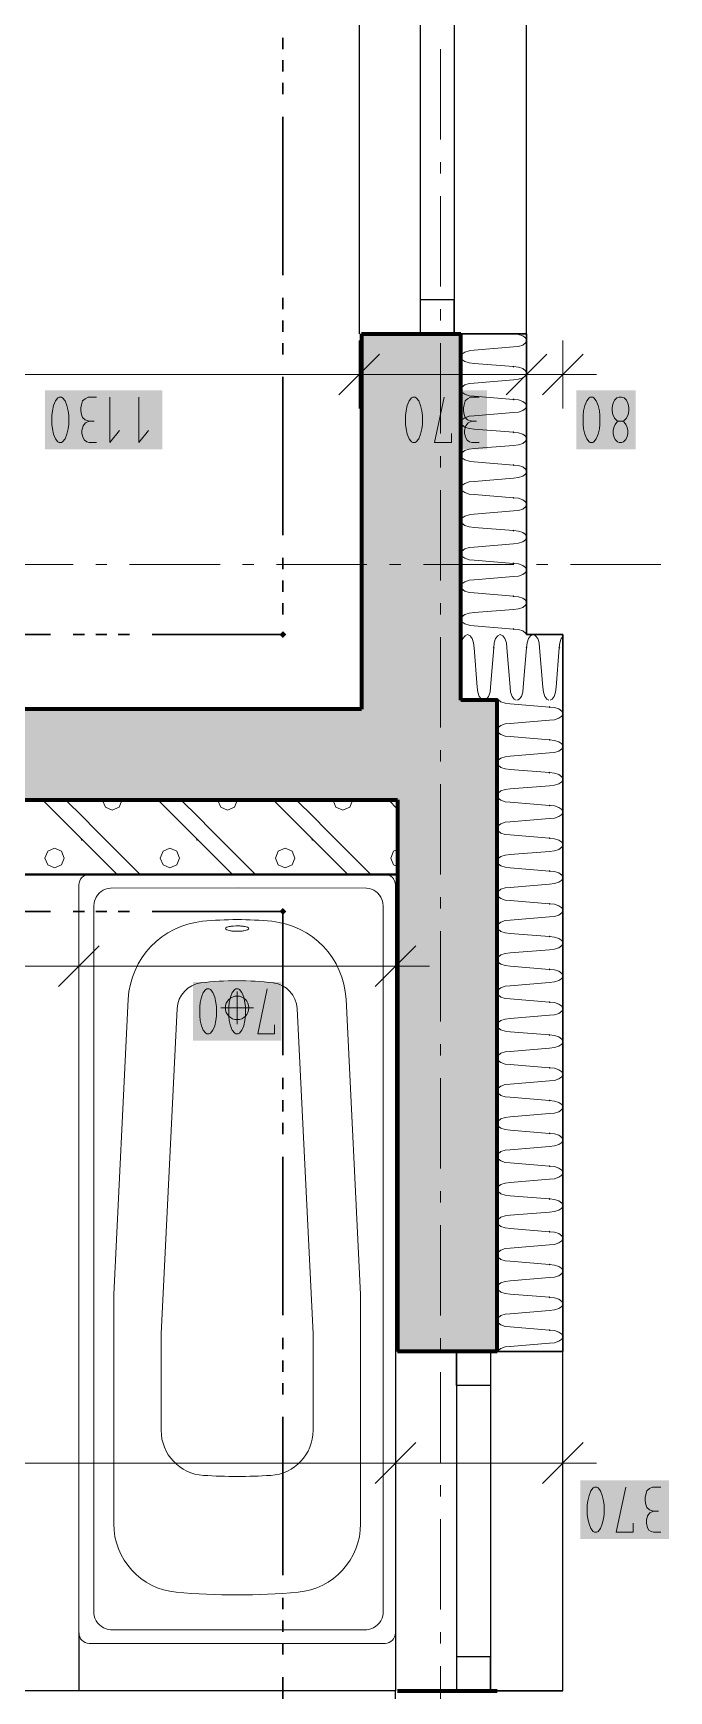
# Model space of a CAD drawing. Header units: millimetres. Extents: x 0 to 594, y 0 to 420.
# Drawn here: x 538.7 to 552.92, y 217.16 to 254.21 of the extents above; entities that cross this region are included whole.
import ezdxf

# ---------------------------------------------------------------- set-up
doc = ezdxf.new("R2010")
doc.units = ezdxf.units.MM
doc.header["$LTSCALE"] = 8
for name, color, linetype in [('PDF_Instalacni prizdivka do 1m', 7, 'Continuous'), ('PDF_Instalacni prizdivky', 7, 'Continuous'), ('PDF_Koty delkove', 7, 'Continuous'), ('PDF_Okna', 7, 'Continuous'), ('PDF_Osy hlavni', 7, 'Continuous'), ('PDF_Pozarni useky', 7, 'Continuous'), ('PDF_Sanita', 7, 'Continuous'), ('PDF_Steny obvodove nosne', 7, 'Continuous'), ('PDF_Zatepleni', 7, 'Continuous')]:
    doc.layers.add(name, color=color, linetype=linetype)

msp = doc.modelspace()

# ---------------------------------------------------------------- linework, layer by layer
at = {"layer": 'PDF_Instalacni prizdivka do 1m', "lineweight": 25}
msp.add_lwpolyline([(539.726, 218.449), (539.726, 217.156)], dxfattribs=at)
msp.add_lwpolyline([(528.1, 216.145), (546.802, 216.145), (546.802, 217.156), (546.802, 217.156), (528.1, 217.156)], close=True, dxfattribs=at)
at = {"layer": 'PDF_Instalacni prizdivky', "lineweight": 40}
msp.add_lwpolyline([(546.853, 237.072), (546.044, 237.072), (522.185, 237.072), (522.185, 235.404), (546.802, 235.404), (546.853, 235.404)], close=True, dxfattribs=at)
at = {"layer": 'PDF_Instalacni prizdivky', "lineweight": 9}
for points in [[(539.569, 236.415), (538.912, 237.072)], [(541.096, 235.404), (540.085, 236.415), (539.827, 236.672), (539.427, 237.072)], [(540.26, 237.072), (540.255, 237.059), (540.318, 236.906), (540.471, 236.843), (540.624, 236.906), (540.688, 237.059), (540.683, 237.072)], [(542.147, 236.415), (541.49, 237.072)], [(543.674, 235.404), (542.663, 236.415), (542.405, 236.672), (542.005, 237.072)], [(542.838, 237.072), (542.833, 237.059), (542.896, 236.906), (543.049, 236.843), (543.202, 236.906), (543.266, 237.059), (543.261, 237.072)], [(544.725, 236.415), (544.068, 237.072)], [(546.251, 235.404), (545.241, 236.415), (544.983, 236.672), (544.583, 237.072)], [(545.416, 237.072), (545.411, 237.059), (545.474, 236.906), (545.627, 236.843), (545.78, 236.906), (545.844, 237.059), (545.839, 237.072)], [(546.853, 236.865), (546.646, 237.072)], [(539.827, 236.157), (539.569, 236.415)], [(542.405, 236.157), (542.147, 236.415)], [(544.983, 236.157), (544.725, 236.415)], [(540.58, 235.404), (539.827, 236.157)], [(543.158, 235.404), (542.405, 236.157)], [(545.736, 235.404), (544.983, 236.157)], [(546.853, 235.961), (546.763, 235.923), (546.7, 235.77), (546.763, 235.617), (546.853, 235.58)]]:
    msp.add_lwpolyline(points, dxfattribs=at)
for points in [[(539.182, 235.987), (539.029, 235.923), (538.966, 235.77), (539.029, 235.617), (539.182, 235.554), (539.335, 235.617), (539.399, 235.77), (539.335, 235.923)], [(541.76, 235.987), (541.607, 235.923), (541.544, 235.77), (541.607, 235.617), (541.76, 235.554), (541.913, 235.617), (541.977, 235.77), (541.913, 235.923)], [(544.338, 235.987), (544.185, 235.923), (544.122, 235.77), (544.185, 235.617), (544.338, 235.554), (544.491, 235.617), (544.555, 235.77), (544.491, 235.923)]]:
    msp.add_lwpolyline(points, close=True, dxfattribs=at)
at = {"layer": 'PDF_Instalacni prizdivky', "lineweight": 9, "transparency": 33554559}
for points in [[(539.788, 236.152), (539.765, 236.175), (539.811, 236.175), (539.788, 236.198)], [(542.366, 236.152), (542.343, 236.175), (542.389, 236.175), (542.366, 236.198)], [(544.944, 236.152), (544.921, 236.175), (544.967, 236.175), (544.944, 236.198)]]:
    msp.add_solid(points, dxfattribs=at)
at = {"layer": 'PDF_Koty delkove', "lineweight": 18}
for points in [[(545.994, 247.333), (545.994, 246.575), (545.994, 245.817)], [(549.734, 247.333), (549.734, 246.575), (549.734, 245.817)], [(550.543, 247.333), (550.543, 246.575), (550.543, 245.817)], [(546.449, 247.03), (545.539, 246.12)], [(550.189, 247.03), (549.279, 246.12)], [(550.998, 247.03), (550.088, 246.12)], [(545.994, 246.575), (534.57, 246.575), (511.924, 246.575), (503.432, 246.575), (489.678, 246.575), (489.075, 246.575), (487.106, 246.575), (483.01, 246.575), (472.901, 246.575), (471.435, 246.575), (470.074, 246.575), (437.416, 246.575), (431.451, 246.575), (419.32, 246.575), (408.047, 246.575)], [(550.543, 246.575), (549.734, 246.575), (545.994, 246.575)], [(550.543, 246.575), (551.301, 246.575)], [(540.119, 246.069), (539.93, 246.069), (539.863, 246.035), (539.809, 245.985), (539.782, 245.901), (539.768, 245.833), (539.768, 245.765), (539.782, 245.681), (539.809, 245.615), (539.863, 245.564), (539.957, 245.53)], [(540.416, 246.069), (540.416, 245.058), (540.632, 245.327)], [(541.065, 246.069), (541.065, 245.058), (541.28, 245.327)], [(547.027, 245.664), (547.027, 245.462), (547.04, 245.362), (547.067, 245.243), (547.108, 245.142), (547.161, 245.075), (547.189, 245.058), (547.242, 245.058), (547.27, 245.075), (547.323, 245.142), (547.364, 245.243), (547.391, 245.362), (547.405, 245.462), (547.405, 245.664), (547.391, 245.765), (547.364, 245.883), (547.323, 245.985), (547.27, 246.052), (547.242, 246.069), (547.189, 246.069), (547.161, 246.052), (547.108, 245.985), (547.067, 245.883)], [(548.053, 245.26), (548.053, 245.058), (547.675, 245.058), (547.89, 246.069)], [(548.674, 246.069), (548.485, 246.069), (548.418, 246.035), (548.363, 245.985), (548.337, 245.901), (548.323, 245.833), (548.323, 245.765), (548.337, 245.681), (548.363, 245.615), (548.418, 245.564), (548.512, 245.53)], [(550.998, 245.664), (550.998, 245.462), (551.011, 245.362), (551.038, 245.243), (551.079, 245.142), (551.132, 245.075), (551.16, 245.058), (551.213, 245.058), (551.241, 245.075), (551.294, 245.142), (551.335, 245.243), (551.362, 245.362), (551.376, 245.462), (551.376, 245.664), (551.362, 245.765), (551.335, 245.883), (551.294, 245.985), (551.241, 246.052), (551.213, 246.069), (551.16, 246.069)], [(551.16, 246.069), (551.132, 246.052), (551.079, 245.985), (551.038, 245.883), (551.011, 245.765), (550.998, 245.664)], [(551.97, 245.597), (552.01, 245.681), (552.024, 245.765), (552.024, 245.833), (552.01, 245.917), (551.97, 246.002), (551.916, 246.052), (551.861, 246.069), (551.808, 246.069), (551.754, 246.052), (551.699, 246.002), (551.66, 245.917), (551.646, 245.833)], [(547.067, 245.883), (547.04, 245.765), (547.027, 245.664)], [(551.646, 245.833), (551.646, 245.765), (551.66, 245.681), (551.699, 245.597), (551.754, 245.547), (551.78, 245.53), (551.889, 245.53), (551.916, 245.547), (551.97, 245.597)], [(540.119, 245.058), (539.957, 245.058), (539.903, 245.075), (539.849, 245.109), (539.822, 245.16), (539.795, 245.26), (539.795, 245.327), (539.822, 245.428), (539.876, 245.496), (539.957, 245.53), (540.065, 245.53)], [(548.674, 245.058), (548.512, 245.058), (548.457, 245.075), (548.404, 245.109), (548.376, 245.16), (548.349, 245.26), (548.349, 245.327), (548.376, 245.428), (548.431, 245.496), (548.512, 245.53), (548.619, 245.53)], [(551.889, 245.53), (551.916, 245.512), (551.956, 245.462), (551.983, 245.395), (551.997, 245.327), (551.997, 245.26), (551.983, 245.193), (551.956, 245.125), (551.902, 245.075), (551.861, 245.058), (551.808, 245.058), (551.767, 245.075), (551.713, 245.125), (551.686, 245.193), (551.673, 245.26), (551.673, 245.327), (551.686, 245.395), (551.713, 245.462), (551.754, 245.512), (551.78, 245.53)], [(540.181, 233.809), (539.271, 232.899)], [(539.726, 234.112), (539.726, 233.354), (539.726, 232.596)], [(547.257, 233.809), (546.348, 232.899)], [(546.802, 234.112), (546.802, 233.354), (546.802, 232.596)], [(546.802, 233.354), (543.037, 233.354), (539.726, 233.354), (539.04, 233.354), (535.565, 233.354), (522.185, 233.354), (520.618, 233.354), (513.036, 233.354), (511.469, 233.354), (497.872, 233.354)], [(546.802, 233.354), (547.561, 233.354)], [(544.101, 232.039), (544.101, 231.837), (543.723, 231.837), (543.938, 232.848)], [(547.257, 222.703), (546.348, 221.793)], [(546.802, 223.006), (546.802, 222.248), (546.802, 221.49)], [(550.998, 222.703), (550.088, 221.793)], [(550.543, 223.006), (550.543, 222.248), (550.543, 221.49)], [(483.01, 222.248), (495.142, 222.248), (497.872, 222.248), (515.968, 222.248), (517.08, 222.248), (522.429, 222.248), (526.583, 222.248), (529.216, 222.248), (531.298, 222.248), (537.447, 222.248), (538.013, 222.248), (546.802, 222.248), (550.543, 222.248), (551.301, 222.248)], [(551.09, 221.305), (551.09, 221.103), (551.104, 221.003), (551.131, 220.885), (551.171, 220.784), (551.225, 220.716), (551.252, 220.7), (551.306, 220.7), (551.333, 220.716), (551.387, 220.784), (551.427, 220.885), (551.455, 221.003), (551.468, 221.103), (551.468, 221.305), (551.455, 221.406), (551.427, 221.525), (551.387, 221.626), (551.333, 221.693), (551.306, 221.711)], [(551.306, 221.711), (551.252, 221.711), (551.225, 221.693), (551.171, 221.626), (551.131, 221.525), (551.104, 221.406), (551.09, 221.305)], [(552.116, 220.901), (552.116, 220.7), (551.738, 220.7), (551.954, 221.711)], [(552.737, 221.711), (552.548, 221.711), (552.481, 221.676), (552.427, 221.626), (552.4, 221.542), (552.386, 221.474), (552.386, 221.406), (552.4, 221.322), (552.427, 221.256), (552.481, 221.205), (552.575, 221.171)], [(552.737, 220.7), (552.575, 220.7), (552.521, 220.716), (552.467, 220.75), (552.44, 220.801), (552.413, 220.901), (552.413, 220.969), (552.44, 221.07), (552.494, 221.137), (552.575, 221.171), (552.683, 221.171)]]:
    msp.add_lwpolyline(points, dxfattribs=at)
for points in [[(539.12, 245.664), (539.12, 245.462), (539.134, 245.362), (539.161, 245.243), (539.201, 245.142), (539.255, 245.075), (539.282, 245.058), (539.336, 245.058), (539.363, 245.075), (539.417, 245.142), (539.457, 245.243), (539.485, 245.362), (539.499, 245.462), (539.499, 245.664), (539.485, 245.765), (539.457, 245.883), (539.417, 245.985), (539.363, 246.052), (539.336, 246.069), (539.282, 246.069), (539.255, 246.052), (539.201, 245.985), (539.161, 245.883), (539.134, 245.765)], [(542.427, 232.443), (542.427, 232.241), (542.441, 232.141), (542.467, 232.022), (542.508, 231.921), (542.561, 231.854), (542.589, 231.837), (542.642, 231.837), (542.67, 231.854), (542.723, 231.921), (542.764, 232.022), (542.791, 232.141), (542.805, 232.241), (542.805, 232.443), (542.791, 232.544), (542.764, 232.662), (542.723, 232.764), (542.67, 232.831), (542.642, 232.848), (542.589, 232.848), (542.561, 232.831), (542.508, 232.764), (542.467, 232.662), (542.441, 232.544)], [(543.075, 232.443), (543.075, 232.241), (543.089, 232.141), (543.115, 232.022), (543.156, 231.921), (543.209, 231.854), (543.237, 231.837), (543.29, 231.837), (543.318, 231.854), (543.371, 231.921), (543.412, 232.022), (543.439, 232.141), (543.453, 232.241), (543.453, 232.443), (543.439, 232.544), (543.412, 232.662), (543.371, 232.764), (543.318, 232.831), (543.29, 232.848), (543.237, 232.848), (543.209, 232.831), (543.156, 232.764), (543.115, 232.662), (543.089, 232.544)]]:
    msp.add_lwpolyline(points, close=True, dxfattribs=at)
at = {"layer": 'PDF_Koty delkove', "color": 7, "lineweight": 18, "true_color": 0xffffff, "transparency": 33554559}
for points in [[(541.594, 246.221), (538.969, 246.221), (541.594, 244.907), (538.969, 244.907)], [(548.853, 246.221), (546.875, 246.221), (548.853, 244.907), (546.875, 244.907)], [(552.176, 246.221), (550.846, 246.221), (552.176, 244.907), (550.846, 244.907)], [(544.253, 233), (542.275, 233), (544.253, 231.686), (542.275, 231.686)], [(552.916, 221.862), (550.939, 221.862), (552.916, 220.548), (550.939, 220.548)]]:
    msp.add_solid(points, dxfattribs=at)
at = {"layer": 'PDF_Okna', "lineweight": 25}
for points in [[(545.994, 255.067), (545.994, 247.485)], [(547.359, 255.067), (547.359, 247.485)], [(548.117, 255.067), (548.117, 247.485)], [(549.734, 247.485), (549.734, 255.067)], [(546.802, 224.738), (546.802, 217.156)], [(548.167, 224.738), (548.167, 217.156)], [(548.926, 224.738), (548.926, 217.156)], [(550.543, 217.156), (550.543, 224.738)]]:
    msp.add_lwpolyline(points, dxfattribs=at)
for points in [[(548.117, 247.485), (548.117, 248.243), (547.359, 248.243), (547.359, 247.485)], [(548.926, 224.738), (548.926, 223.98), (548.167, 223.98), (548.167, 224.738)], [(548.926, 217.156), (548.926, 217.914), (548.167, 217.914), (548.167, 217.156)]]:
    msp.add_lwpolyline(points, close=True, dxfattribs=at)
at = {"layer": 'PDF_Osy hlavni', "lineweight": 18}
for points in [[(547.813, 251.83), (547.813, 253.851)], [(547.813, 251.071), (547.813, 251.324)], [(547.813, 248.544), (547.813, 250.566)], [(547.813, 247.786), (547.813, 248.038)], [(547.813, 245.258), (547.813, 247.28)], [(547.813, 244.5), (547.813, 244.753)], [(547.813, 241.973), (547.813, 243.995)], [(539.596, 242.329), (537.574, 242.329)], [(540.354, 242.329), (540.102, 242.329)], [(542.882, 242.329), (540.86, 242.329)], [(543.64, 242.329), (543.387, 242.329)], [(546.167, 242.329), (544.146, 242.329)], [(546.926, 242.329), (546.673, 242.329)], [(549.453, 242.329), (547.431, 242.329)], [(550.211, 242.329), (549.959, 242.329)], [(552.739, 242.329), (550.717, 242.329)], [(547.813, 241.214), (547.813, 241.467)], [(547.813, 238.687), (547.813, 240.709)], [(547.813, 237.929), (547.813, 238.181)], [(547.813, 235.401), (547.813, 237.423)], [(547.813, 234.643), (547.813, 234.896)], [(547.813, 232.116), (547.813, 234.138)], [(547.813, 231.357), (547.813, 231.61)], [(547.813, 228.83), (547.813, 230.852)], [(547.813, 228.072), (547.813, 228.325)], [(547.813, 225.544), (547.813, 227.566)], [(547.813, 224.786), (547.813, 225.039)], [(547.813, 222.259), (547.813, 224.281)], [(547.813, 221.5), (547.813, 221.753)], [(547.813, 218.973), (547.813, 220.995)], [(547.813, 218.215), (547.813, 218.468)], [(547.813, 215.687), (547.813, 217.709)]]:
    msp.add_lwpolyline(points, dxfattribs=at)
at = {"layer": 'PDF_Pozarni useky', "lineweight": 30}
for points in [[(544.288, 253.851), (544.288, 254.104)], [(544.288, 253.346), (544.288, 253.599)], [(544.288, 252.84), (544.288, 253.093)], [(544.288, 248.797), (544.288, 252.335)], [(544.288, 248.038), (544.288, 248.291)], [(544.288, 247.533), (544.288, 247.786)], [(544.288, 247.027), (544.288, 247.28)], [(544.288, 242.984), (544.288, 246.522)], [(544.288, 242.225), (544.288, 242.478)], [(544.288, 241.72), (544.288, 241.973)], [(544.288, 241.214), (544.288, 241.467)], [(539.091, 240.762), (537.312, 240.762), (535.552, 240.762)], [(539.849, 240.762), (539.596, 240.762)], [(540.354, 240.762), (540.102, 240.762)], [(540.86, 240.762), (540.607, 240.762)], [(544.288, 240.762), (541.365, 240.762)], [(539.091, 234.577), (535.552, 234.577)], [(539.849, 234.577), (539.596, 234.577)], [(540.354, 234.577), (540.102, 234.577)], [(540.86, 234.577), (540.607, 234.577)], [(544.288, 234.577), (541.365, 234.577)], [(544.288, 231.365), (544.288, 234.577)], [(544.287, 230.606), (544.287, 230.859)], [(544.287, 230.101), (544.287, 230.354)], [(544.287, 229.596), (544.287, 229.848)], [(544.287, 225.552), (544.287, 229.09)], [(544.286, 224.793), (544.286, 225.046)], [(544.286, 224.288), (544.286, 224.541)], [(544.286, 223.782), (544.286, 224.035)], [(544.286, 219.739), (544.286, 223.277)], [(544.285, 218.98), (544.285, 219.233)], [(544.285, 218.475), (544.285, 218.728)], [(544.285, 217.969), (544.285, 218.222)], [(544.284, 213.926), (544.285, 217.464)]]:
    msp.add_lwpolyline(points, dxfattribs=at)
at = {"layer": 'PDF_Pozarni useky', "lineweight": 30, "transparency": 33554559}
for points in [[(544.288, 240.686), (544.212, 240.762), (544.364, 240.762), (544.288, 240.838)], [(544.364, 240.762), (544.288, 240.686), (544.288, 240.838), (544.212, 240.762)], [(544.364, 234.577), (544.288, 234.501), (544.288, 234.653), (544.212, 234.577)], [(544.288, 234.501), (544.212, 234.577), (544.364, 234.577), (544.288, 234.653)]]:
    msp.add_solid(points, dxfattribs=at)
at = {"layer": 'PDF_Sanita', "lineweight": 13}
for points in [[(539.726, 218.449), (539.726, 218.45), (539.726, 235.171, -0.414219), (539.958, 235.404), (546.57, 235.404, -0.41421), (546.802, 235.171), (546.802, 218.45, -0.414213), (546.57, 218.217), (539.958, 218.217, -0.414216), (539.726, 218.449)], [(544.073, 232.978, -0.364855), (544.605, 232.406), (544.964, 225.135), (544.963, 222.979, -0.395987), (544.014, 221.971, -0.031037), (542.514, 221.971, -0.395989), (541.565, 222.979), (541.564, 225.135), (541.923, 232.406, -0.364851), (542.455, 232.978)]]:
    msp.add_lwpolyline(points, format="xyb", dxfattribs=at)
for points in [[(543.294, 235.1), (540.43, 235.099), (540.373, 235.09), (540.318, 235.073), (540.269, 235.05), (540.224, 235.022), (540.184, 234.988), (540.143, 234.942), (540.111, 234.894), (540.087, 234.842), (540.074, 234.805), (540.065, 234.766), (540.059, 234.691), (540.059, 226.81)], [(540.059, 226.81), (540.061, 218.888), (540.07, 218.831), (540.086, 218.78), (540.113, 218.723), (540.143, 218.679), (540.184, 218.633), (540.225, 218.599), (540.279, 218.565), (540.338, 218.54), (540.383, 218.529), (540.429, 218.522), (543.294, 218.521), (546.16, 218.522), (546.206, 218.529), (546.251, 218.54), (546.31, 218.565), (546.364, 218.599), (546.405, 218.633), (546.446, 218.679), (546.476, 218.723), (546.503, 218.78), (546.519, 218.831), (546.528, 218.888), (546.53, 226.81), (546.53, 234.691), (546.523, 234.766), (546.515, 234.805), (546.502, 234.842), (546.478, 234.894), (546.446, 234.942), (546.405, 234.988), (546.365, 235.022), (546.32, 235.05), (546.271, 235.073), (546.216, 235.09), (546.159, 235.099), (543.294, 235.1)], [(543.112, 234.242), (543.088, 234.237), (543.061, 234.231), (543.034, 234.221), (543.011, 234.208), (543.001, 234.192), (543.011, 234.176), (543.034, 234.163), (543.061, 234.154), (543.088, 234.147), (543.112, 234.143), (543.132, 234.14), (543.148, 234.138), (543.162, 234.136), (543.174, 234.135), (543.185, 234.134), (543.193, 234.134), (543.221, 234.132), (543.249, 234.132), (543.288, 234.132), (543.335, 234.134), (543.344, 234.134), (543.354, 234.135), (543.366, 234.136), (543.38, 234.138), (543.396, 234.14), (543.416, 234.143), (543.44, 234.147), (543.467, 234.154), (543.495, 234.163), (543.518, 234.176), (543.527, 234.192), (543.518, 234.208), (543.495, 234.221), (543.467, 234.231), (543.44, 234.237), (543.416, 234.242), (543.396, 234.245), (543.38, 234.247), (543.366, 234.248), (543.354, 234.249), (543.344, 234.25), (543.335, 234.251), (543.327, 234.251), (543.302, 234.252), (543.276, 234.253), (543.236, 234.253)], [(543.236, 234.253), (543.185, 234.25), (543.174, 234.249), (543.162, 234.248), (543.148, 234.247), (543.132, 234.245), (543.112, 234.242)], [(543.264, 232.053), (543.264, 232.789)], [(542.896, 232.421), (543.632, 232.421)]]:
    msp.add_lwpolyline(points, dxfattribs=at)
msp.add_lwpolyline([(540.83, 232.614), (540.504, 226.011), (540.504, 220.891, 0.387971), (541.902, 219.361, 0.045243), (544.626, 219.361, 0.38797), (546.024, 220.891), (546.024, 226.011), (545.698, 232.614, 0.372025), (544.039, 234.355, 0.048476), (542.49, 234.355, 0.372024)], format="xyb", close=True, dxfattribs=at)
msp.add_circle((543.264, 232.421), 0.263, dxfattribs=at)
at = {"layer": 'PDF_Sanita', "lineweight": 9}
msp.add_arc((543.264, 226.385), 6.643, 83.0027, 96.9973, dxfattribs=at)
at = {"layer": 'PDF_Steny obvodove nosne', "lineweight": 70}
for points in [[(546.044, 247.485), (546.044, 239.296)], [(546.044, 247.485), (547.359, 247.485), (548.117, 247.485), (548.268, 247.485)], [(548.268, 239.296), (548.268, 240.762), (548.268, 247.485)], [(546.044, 239.094), (508.487, 239.094), (508.487, 237.072), (511.469, 237.072), (513.036, 237.072), (520.618, 237.072), (522.185, 237.072), (546.044, 237.072)], [(546.044, 239.296), (546.044, 239.144), (546.044, 239.094)], [(549.077, 224.738), (549.077, 237.072), (549.077, 239.296), (548.268, 239.296)], [(546.044, 237.072), (546.853, 237.072)], [(546.853, 237.072), (546.853, 235.404), (546.853, 224.738)], [(549.077, 224.738), (548.926, 224.738), (548.167, 224.738), (546.853, 224.738)], [(546.853, 217.156), (548.167, 217.156), (548.926, 217.156), (549.077, 217.156)]]:
    msp.add_lwpolyline(points, dxfattribs=at)
at = {"layer": 'PDF_Steny obvodove nosne', "color": 9, "lineweight": 9, "true_color": 0xc0c0c0, "transparency": 33554559}
for points in [[(546.044, 247.485), (546.044, 239.296), (548.268, 247.485), (548.268, 239.296)], [(546.044, 239.094), (508.487, 239.094), (546.044, 237.072), (508.487, 237.072)], [(546.044, 237.072), (549.077, 237.072), (546.044, 239.296), (549.077, 239.296)], [(546.853, 224.738), (549.077, 224.738), (546.853, 237.072), (549.077, 237.072)]]:
    msp.add_solid(points, dxfattribs=at)
at = {"layer": 'PDF_Zatepleni', "lineweight": 30}
for points in [[(548.268, 247.485), (549.734, 247.485)], [(548.268, 247.485), (548.268, 240.762)], [(549.734, 240.762), (549.734, 247.485)], [(548.268, 240.762), (548.268, 239.296), (549.077, 239.296), (549.077, 237.072), (549.077, 224.738)], [(550.543, 239.296), (550.543, 240.762), (549.734, 240.762)], [(550.543, 224.738), (550.543, 239.296)], [(550.543, 224.738), (549.077, 224.738)], [(549.077, 217.156), (550.543, 217.156)]]:
    msp.add_lwpolyline(points, dxfattribs=at)
at = {"layer": 'PDF_Zatepleni', "lineweight": 9}
for points in [[(548.562, 247.119), (549.441, 247.192), (549.553, 247.203), (549.648, 247.234), (549.712, 247.282), (549.734, 247.338)], [(549.734, 247.338), (549.712, 247.394), (549.648, 247.442), (549.553, 247.474), (549.441, 247.485)], [(548.562, 247.119), (548.449, 247.108), (548.353, 247.076), (548.289, 247.028), (548.269, 246.987)], [(548.269, 246.956), (548.289, 246.915), (548.353, 246.867), (548.449, 246.836), (548.562, 246.824)], [(548.562, 246.824), (549.441, 246.752)], [(548.562, 246.824), (548.562, 246.824)], [(548.562, 246.386), (548.449, 246.375), (548.353, 246.343), (548.289, 246.295), (548.269, 246.254)], [(548.562, 246.386), (549.441, 246.459), (549.553, 246.47), (549.648, 246.502), (549.712, 246.549), (549.734, 246.605)], [(549.734, 246.605), (549.712, 246.661), (549.648, 246.709), (549.553, 246.741), (549.441, 246.752)], [(548.269, 246.223), (548.289, 246.182), (548.353, 246.135), (548.449, 246.103), (548.562, 246.091)], [(548.562, 246.091), (549.441, 246.019)], [(548.562, 246.091), (548.562, 246.091)], [(549.648, 245.976), (549.553, 246.008), (549.441, 246.019)], [(548.562, 245.653), (548.449, 245.642), (548.353, 245.61), (548.289, 245.562), (548.269, 245.521)], [(548.562, 245.653), (549.441, 245.726), (549.553, 245.737), (549.648, 245.769), (549.712, 245.816), (549.734, 245.872)], [(549.734, 245.872), (549.712, 245.928), (549.648, 245.976)], [(548.269, 245.49), (548.289, 245.449), (548.353, 245.402), (548.449, 245.37), (548.562, 245.358)], [(548.562, 245.358), (549.441, 245.286)], [(548.562, 245.358), (548.562, 245.358)], [(549.734, 245.139), (549.712, 245.195), (549.648, 245.243), (549.553, 245.275), (549.441, 245.286)], [(548.562, 244.92), (548.449, 244.909), (548.353, 244.877), (548.289, 244.829), (548.269, 244.788)], [(548.562, 244.92), (549.441, 244.993), (549.553, 245.004), (549.648, 245.036)], [(549.648, 245.036), (549.712, 245.083), (549.734, 245.139)], [(548.269, 244.757), (548.289, 244.716), (548.353, 244.669), (548.449, 244.637), (548.562, 244.625)], [(548.562, 244.625), (549.441, 244.553)], [(548.562, 244.625), (548.562, 244.625)], [(549.734, 244.406), (549.712, 244.462), (549.648, 244.51), (549.553, 244.542), (549.441, 244.553)], [(548.562, 244.187), (548.449, 244.176), (548.353, 244.144), (548.289, 244.096), (548.269, 244.055)], [(549.441, 244.26), (548.562, 244.187)], [(549.441, 244.26), (549.553, 244.271), (549.648, 244.303), (549.712, 244.35), (549.734, 244.406)], [(548.269, 244.024), (548.289, 243.983), (548.353, 243.936), (548.449, 243.904), (548.562, 243.893)], [(548.562, 243.893), (549.441, 243.82)], [(548.562, 243.893), (548.562, 243.893)], [(549.734, 243.673), (549.712, 243.729), (549.648, 243.777), (549.553, 243.809), (549.441, 243.82)], [(548.562, 243.454), (548.449, 243.443), (548.353, 243.411), (548.289, 243.363), (548.269, 243.322)], [(549.441, 243.527), (548.562, 243.454)], [(549.441, 243.527), (549.553, 243.538), (549.648, 243.57), (549.712, 243.617), (549.734, 243.673)], [(548.269, 243.292), (548.289, 243.251), (548.353, 243.203), (548.449, 243.171), (548.562, 243.16)], [(548.562, 243.16), (549.441, 243.087)], [(548.562, 243.16), (548.562, 243.16)], [(548.562, 243.16), (548.562, 243.16)], [(549.734, 242.94), (549.712, 242.997), (549.648, 243.044), (549.553, 243.076), (549.441, 243.087)], [(548.562, 242.721), (548.449, 242.71), (548.353, 242.678), (548.289, 242.63), (548.269, 242.589)], [(549.441, 242.794), (548.562, 242.721)], [(549.441, 242.794), (549.553, 242.805), (549.648, 242.837), (549.712, 242.884), (549.734, 242.94)], [(548.269, 242.559), (548.289, 242.518), (548.353, 242.47), (548.449, 242.438), (548.562, 242.427)], [(548.562, 242.427), (549.441, 242.354)], [(548.562, 242.427), (548.562, 242.427)], [(549.734, 242.207), (549.712, 242.264), (549.648, 242.311), (549.553, 242.343), (549.441, 242.354)], [(548.562, 241.988), (548.449, 241.977), (548.353, 241.945), (548.289, 241.897), (548.269, 241.856)], [(549.441, 242.061), (548.562, 241.988)], [(549.441, 242.061), (549.553, 242.072), (549.648, 242.104), (549.712, 242.151), (549.734, 242.207)], [(548.269, 241.826), (548.289, 241.785), (548.353, 241.737), (548.449, 241.705), (548.562, 241.694)], [(548.562, 241.694), (549.441, 241.621)], [(548.562, 241.694), (548.562, 241.694)], [(549.734, 241.475), (549.712, 241.531), (549.648, 241.578), (549.553, 241.61), (549.441, 241.621)], [(548.562, 241.255), (548.449, 241.244), (548.353, 241.212), (548.289, 241.164), (548.269, 241.123)], [(549.441, 241.328), (548.562, 241.255)], [(549.441, 241.328), (549.553, 241.339), (549.648, 241.371), (549.712, 241.418), (549.734, 241.475)], [(548.269, 241.093), (548.289, 241.052), (548.353, 241.004)], [(548.353, 241.004), (548.449, 240.972), (548.562, 240.961)], [(548.562, 240.961), (549.441, 240.888)], [(548.562, 240.961), (548.562, 240.961)], [(549.726, 240.762), (549.712, 240.798), (549.648, 240.845), (549.553, 240.877), (549.441, 240.888)], [(548.766, 239.296), (548.725, 239.317), (548.677, 239.381), (548.645, 239.476), (548.634, 239.589), (548.562, 240.469), (548.55, 240.581), (548.519, 240.676), (548.471, 240.739), (548.415, 240.762), (548.359, 240.739), (548.311, 240.676), (548.28, 240.581), (548.268, 240.469)], [(549.499, 239.296), (549.458, 239.317), (549.41, 239.381), (549.378, 239.476), (549.367, 239.589), (549.295, 240.469), (549.283, 240.581), (549.252, 240.676), (549.204, 240.739), (549.148, 240.762), (549.092, 240.739), (549.044, 240.676), (549.012, 240.581), (549.001, 240.469), (548.929, 239.589)], [(549.662, 239.589), (549.734, 240.469)], [(549.745, 240.581), (549.734, 240.469)], [(550.232, 239.296), (550.191, 239.317), (550.143, 239.381), (550.111, 239.476), (550.1, 239.589), (550.027, 240.469), (550.016, 240.581), (549.985, 240.676), (549.937, 240.739), (549.881, 240.762), (549.825, 240.739), (549.777, 240.676), (549.745, 240.581)], [(550.395, 239.589), (550.467, 240.469)], [(550.543, 240.72), (550.51, 240.676), (550.478, 240.581), (550.467, 240.469)], [(548.797, 239.296), (548.838, 239.317), (548.886, 239.381), (548.918, 239.476), (548.929, 239.589)], [(548.929, 239.589), (548.929, 239.589)], [(549.53, 239.296), (549.571, 239.317), (549.619, 239.381), (549.651, 239.476), (549.662, 239.589)], [(549.662, 239.589), (549.662, 239.589)], [(550.263, 239.296), (550.304, 239.317), (550.352, 239.381), (550.383, 239.476), (550.395, 239.589)], [(550.395, 239.589), (550.395, 239.589)], [(549.114, 239.296), (549.162, 239.26), (549.258, 239.228), (549.37, 239.217)], [(549.37, 239.217), (550.25, 239.144)], [(549.37, 239.217), (549.37, 239.217)], [(549.37, 238.778), (550.25, 238.851), (550.362, 238.862), (550.457, 238.894), (550.521, 238.942), (550.543, 238.998)], [(550.543, 238.998), (550.521, 239.054), (550.457, 239.101), (550.362, 239.133), (550.25, 239.144)], [(549.37, 238.778), (549.258, 238.767), (549.162, 238.735), (549.098, 238.688), (549.077, 238.647)], [(549.077, 238.616), (549.098, 238.575), (549.162, 238.527), (549.258, 238.495), (549.37, 238.484)], [(549.37, 238.484), (550.25, 238.411)], [(549.37, 238.484), (549.37, 238.484)], [(550.543, 238.265), (550.521, 238.321), (550.457, 238.368), (550.362, 238.4), (550.25, 238.411)], [(550.25, 238.118), (550.362, 238.129), (550.457, 238.161), (550.521, 238.209), (550.543, 238.265)], [(549.37, 238.046), (549.258, 238.034), (549.162, 238.002), (549.098, 237.955), (549.077, 237.914)], [(549.077, 237.883), (549.098, 237.842), (549.162, 237.794), (549.258, 237.762), (549.37, 237.751)], [(550.25, 238.118), (549.37, 238.046)], [(549.37, 237.751), (550.25, 237.678)], [(549.37, 237.751), (549.37, 237.751)], [(549.37, 237.313), (550.25, 237.385), (550.362, 237.396), (550.457, 237.428), (550.521, 237.476), (550.543, 237.532)], [(550.543, 237.532), (550.521, 237.588), (550.457, 237.635), (550.362, 237.667), (550.25, 237.678)], [(549.37, 237.313), (549.258, 237.301), (549.162, 237.269), (549.098, 237.222), (549.077, 237.181)], [(549.077, 237.15), (549.098, 237.109), (549.162, 237.061), (549.258, 237.029), (549.37, 237.018)], [(549.37, 237.018), (550.25, 236.945)], [(549.37, 237.018), (549.37, 237.018)], [(550.543, 236.799), (550.521, 236.855), (550.457, 236.902), (550.362, 236.934), (550.25, 236.945)], [(550.25, 236.652), (550.362, 236.663), (550.457, 236.695), (550.521, 236.743), (550.543, 236.799)], [(549.37, 236.58), (549.258, 236.568), (549.162, 236.536), (549.098, 236.489), (549.077, 236.448)], [(549.077, 236.417), (549.098, 236.376), (549.162, 236.328), (549.258, 236.296), (549.37, 236.285)], [(550.25, 236.652), (549.37, 236.58)], [(549.37, 236.285), (550.25, 236.212)], [(549.37, 236.285), (549.37, 236.285)], [(550.543, 236.066), (550.521, 236.122), (550.457, 236.169), (550.362, 236.201), (550.25, 236.212)], [(550.25, 235.919), (550.362, 235.93), (550.457, 235.962), (550.521, 236.01), (550.543, 236.066)], [(549.37, 235.847), (549.258, 235.835), (549.162, 235.804), (549.098, 235.756), (549.077, 235.715)], [(549.077, 235.684), (549.098, 235.643), (549.162, 235.595), (549.258, 235.563), (549.37, 235.552)], [(550.25, 235.919), (549.37, 235.847)], [(549.37, 235.552), (550.25, 235.479)], [(549.37, 235.552), (549.37, 235.552)], [(550.543, 235.333), (550.521, 235.389), (550.457, 235.437), (550.362, 235.468), (550.25, 235.479)], [(550.25, 235.186), (550.362, 235.197), (550.457, 235.229), (550.521, 235.277), (550.543, 235.333)], [(549.37, 235.114), (549.258, 235.103), (549.162, 235.071), (549.098, 235.023), (549.077, 234.982)], [(549.077, 234.951), (549.098, 234.91), (549.162, 234.862), (549.258, 234.83), (549.37, 234.819)], [(550.25, 235.186), (549.37, 235.114)], [(549.37, 234.819), (550.25, 234.747)], [(549.37, 234.819), (549.37, 234.819)], [(550.543, 234.6), (550.521, 234.656), (550.457, 234.704), (550.362, 234.735), (550.25, 234.747)], [(550.25, 234.453), (550.362, 234.465), (550.457, 234.496), (550.521, 234.544), (550.543, 234.6)], [(549.37, 234.381), (549.258, 234.37), (549.162, 234.338), (549.098, 234.29), (549.077, 234.249)], [(549.077, 234.218), (549.098, 234.177), (549.162, 234.129), (549.258, 234.097), (549.37, 234.086)], [(550.25, 234.453), (549.37, 234.381)], [(549.37, 234.086), (550.25, 234.014)], [(549.37, 234.086), (549.37, 234.086)], [(550.543, 233.867), (550.521, 233.923), (550.457, 233.971), (550.362, 234.002), (550.25, 234.014)], [(550.25, 233.72), (550.362, 233.732), (550.457, 233.763), (550.521, 233.811), (550.543, 233.867)], [(549.37, 233.648), (549.258, 233.637), (549.162, 233.605), (549.098, 233.557), (549.077, 233.516)], [(549.077, 233.485), (549.098, 233.444), (549.162, 233.396), (549.258, 233.364), (549.37, 233.353)], [(550.25, 233.72), (549.37, 233.648)], [(549.37, 233.353), (550.25, 233.281)], [(549.37, 233.353), (549.37, 233.353)], [(550.543, 233.134), (550.521, 233.19), (550.457, 233.238), (550.362, 233.269), (550.25, 233.281)], [(550.25, 232.987), (550.362, 232.999), (550.457, 233.03), (550.521, 233.078), (550.543, 233.134)], [(549.37, 232.915), (549.258, 232.904), (549.162, 232.872), (549.098, 232.824), (549.077, 232.783)], [(549.077, 232.752), (549.098, 232.711), (549.162, 232.663), (549.258, 232.631), (549.37, 232.62)], [(550.25, 232.987), (549.37, 232.915)], [(549.37, 232.62), (550.25, 232.548)], [(549.37, 232.62), (549.37, 232.62)], [(550.543, 232.401), (550.521, 232.457), (550.457, 232.505), (550.362, 232.537), (550.25, 232.548)], [(550.25, 232.255), (550.362, 232.266), (550.457, 232.297), (550.521, 232.345), (550.543, 232.401)], [(549.37, 232.182), (549.258, 232.171), (549.162, 232.139), (549.098, 232.091), (549.077, 232.05)], [(549.077, 232.019), (549.098, 231.978), (549.162, 231.93), (549.258, 231.899), (549.37, 231.887)], [(550.25, 232.255), (549.37, 232.182)], [(549.37, 231.887), (550.25, 231.815)], [(549.37, 231.887), (549.37, 231.887)], [(550.543, 231.668), (550.521, 231.724), (550.457, 231.772), (550.362, 231.804), (550.25, 231.815)], [(550.25, 231.522), (550.362, 231.533), (550.457, 231.564), (550.521, 231.612), (550.543, 231.668)], [(549.37, 231.449), (549.258, 231.438), (549.162, 231.406), (549.098, 231.358), (549.077, 231.317)], [(549.077, 231.286), (549.098, 231.245), (549.162, 231.197), (549.258, 231.166), (549.37, 231.154)], [(550.25, 231.522), (549.37, 231.449)], [(549.37, 231.154), (550.25, 231.082)], [(549.37, 231.154), (549.37, 231.154)], [(550.543, 230.935), (550.521, 230.991), (550.457, 231.039), (550.362, 231.071), (550.25, 231.082)], [(550.25, 230.789), (550.362, 230.8), (550.457, 230.832), (550.521, 230.879), (550.543, 230.935)], [(549.37, 230.716), (549.258, 230.705), (549.162, 230.673), (549.098, 230.625), (549.077, 230.584)], [(549.077, 230.553), (549.098, 230.512), (549.162, 230.465), (549.258, 230.433), (549.37, 230.421)], [(550.25, 230.789), (549.37, 230.716)], [(549.37, 230.421), (550.25, 230.349)], [(549.37, 230.421), (549.37, 230.421)], [(550.543, 230.202), (550.521, 230.258), (550.457, 230.306), (550.362, 230.338), (550.25, 230.349)], [(550.25, 230.056), (550.362, 230.067), (550.457, 230.099)], [(550.457, 230.099), (550.521, 230.146), (550.543, 230.202)], [(549.37, 229.983), (549.258, 229.972), (549.162, 229.94), (549.098, 229.892), (549.077, 229.851)], [(549.077, 229.82), (549.098, 229.779), (549.162, 229.732)], [(549.162, 229.732), (549.258, 229.7), (549.37, 229.688)], [(550.25, 230.056), (549.37, 229.983)], [(549.37, 229.688), (550.25, 229.616)], [(549.37, 229.688), (549.37, 229.688)], [(550.543, 229.469), (550.521, 229.525), (550.457, 229.573), (550.362, 229.605), (550.25, 229.616)], [(550.25, 229.323), (550.362, 229.334), (550.457, 229.366), (550.521, 229.413), (550.543, 229.469)], [(549.37, 229.25), (549.258, 229.239), (549.162, 229.207), (549.098, 229.159), (549.077, 229.118)], [(549.077, 229.087), (549.098, 229.046), (549.162, 228.999), (549.258, 228.967), (549.37, 228.955)], [(550.25, 229.323), (549.37, 229.25)], [(549.37, 228.955), (550.25, 228.883)], [(549.37, 228.955), (549.37, 228.955)], [(550.543, 228.736), (550.521, 228.792), (550.457, 228.84), (550.362, 228.872), (550.25, 228.883)], [(550.25, 228.59), (550.362, 228.601), (550.457, 228.633), (550.521, 228.68), (550.543, 228.736)], [(549.37, 228.517), (549.258, 228.506), (549.162, 228.474), (549.098, 228.426), (549.077, 228.385)], [(549.077, 228.354), (549.098, 228.313), (549.162, 228.266), (549.258, 228.234), (549.37, 228.223)], [(550.25, 228.59), (549.37, 228.517)], [(549.37, 228.223), (550.25, 228.15)], [(549.37, 228.223), (549.37, 228.223)], [(550.543, 228.003), (550.521, 228.059), (550.457, 228.107), (550.362, 228.139), (550.25, 228.15)], [(550.25, 227.857), (550.362, 227.868), (550.457, 227.9), (550.521, 227.947), (550.543, 228.003)], [(549.37, 227.784), (549.258, 227.773), (549.162, 227.741), (549.098, 227.693), (549.077, 227.652)], [(549.077, 227.622), (549.098, 227.581), (549.162, 227.533), (549.258, 227.501), (549.37, 227.49)], [(550.25, 227.857), (549.37, 227.784)], [(549.37, 227.49), (550.25, 227.417)], [(549.37, 227.49), (549.37, 227.49)], [(550.25, 227.124), (549.37, 227.051)], [(550.543, 227.27), (550.521, 227.327), (550.457, 227.374), (550.362, 227.406), (550.25, 227.417)], [(550.25, 227.124), (550.362, 227.135), (550.457, 227.167), (550.521, 227.214), (550.543, 227.27)], [(549.37, 227.051), (549.258, 227.04), (549.162, 227.008), (549.098, 226.96), (549.077, 226.919)], [(549.077, 226.889), (549.098, 226.848), (549.162, 226.8), (549.258, 226.768), (549.37, 226.757)], [(549.37, 226.757), (550.25, 226.684)], [(549.37, 226.757), (549.37, 226.757)], [(550.25, 226.391), (549.37, 226.318)], [(550.457, 226.641), (550.362, 226.673), (550.25, 226.684)], [(550.25, 226.391), (550.362, 226.402), (550.457, 226.434), (550.521, 226.481), (550.543, 226.537)], [(550.543, 226.537), (550.521, 226.594), (550.457, 226.641)], [(549.37, 226.318), (549.258, 226.307), (549.162, 226.275), (549.098, 226.227), (549.077, 226.186)], [(549.077, 226.156), (549.098, 226.115), (549.162, 226.067), (549.258, 226.035), (549.37, 226.024)], [(549.37, 226.024), (550.25, 225.951)], [(549.37, 226.024), (549.37, 226.024)], [(550.25, 225.658), (549.37, 225.585)], [(550.543, 225.805), (550.521, 225.861), (550.457, 225.908), (550.362, 225.94), (550.25, 225.951)], [(550.25, 225.658), (550.362, 225.669), (550.457, 225.701), (550.521, 225.748), (550.543, 225.805)], [(549.37, 225.585), (549.258, 225.574), (549.162, 225.542), (549.098, 225.494), (549.077, 225.453)], [(549.077, 225.423), (549.098, 225.382), (549.162, 225.334), (549.258, 225.302), (549.37, 225.291)], [(549.37, 225.291), (550.25, 225.218)], [(549.37, 225.291), (549.37, 225.291)], [(550.25, 224.925), (549.37, 224.852)], [(550.543, 225.072), (550.521, 225.128), (550.457, 225.175), (550.362, 225.207), (550.25, 225.218)], [(550.25, 224.925), (550.362, 224.936), (550.457, 224.968), (550.521, 225.015), (550.543, 225.072)], [(549.37, 224.852), (549.258, 224.841), (549.162, 224.809), (549.098, 224.761), (549.086, 224.738)]]:
    msp.add_lwpolyline(points, dxfattribs=at)
at = {"layer": 'PDF_Zatepleni', "lineweight": 9, "transparency": 33554559}
for points in [[(549.441, 247.462), (549.418, 247.485), (549.464, 247.485)], [(549.441, 246.729), (549.418, 246.752), (549.464, 246.752), (549.441, 246.775)], [(549.441, 245.996), (549.418, 246.019), (549.464, 246.019), (549.441, 246.042)], [(549.441, 245.263), (549.418, 245.286), (549.464, 245.286), (549.441, 245.309)], [(549.441, 244.53), (549.418, 244.553), (549.464, 244.553), (549.441, 244.576)], [(549.441, 243.797), (549.418, 243.82), (549.464, 243.82), (549.441, 243.843)], [(549.441, 243.064), (549.418, 243.087), (549.464, 243.087), (549.441, 243.11)], [(549.441, 242.331), (549.418, 242.354), (549.464, 242.354), (549.441, 242.377)], [(549.441, 241.598), (549.418, 241.621), (549.464, 241.621), (549.441, 241.644)], [(549.441, 240.865), (549.418, 240.888), (549.464, 240.888), (549.441, 240.911)], [(548.268, 240.491), (548.291, 240.469), (548.268, 240.446)], [(549.001, 240.446), (548.979, 240.469), (549.024, 240.469), (549.001, 240.491)], [(549.734, 240.446), (549.712, 240.469), (549.757, 240.469), (549.734, 240.491)], [(550.467, 240.446), (550.444, 240.469), (550.49, 240.469), (550.467, 240.491)], [(550.25, 239.121), (550.227, 239.144), (550.273, 239.144), (550.25, 239.167)], [(550.25, 238.389), (550.227, 238.411), (550.273, 238.411), (550.25, 238.434)], [(550.25, 237.656), (550.227, 237.678), (550.273, 237.678), (550.25, 237.701)], [(550.25, 236.923), (550.227, 236.945), (550.273, 236.945), (550.25, 236.968)], [(550.25, 236.19), (550.227, 236.212), (550.273, 236.212), (550.25, 236.235)], [(550.25, 235.457), (550.227, 235.479), (550.273, 235.479), (550.25, 235.502)], [(550.25, 234.724), (550.227, 234.747), (550.273, 234.747), (550.25, 234.769)], [(550.25, 233.991), (550.227, 234.014), (550.273, 234.014), (550.25, 234.036)], [(550.25, 233.258), (550.227, 233.281), (550.273, 233.281), (550.25, 233.303)], [(550.25, 232.525), (550.227, 232.548), (550.273, 232.548), (550.25, 232.57)], [(550.25, 231.792), (550.227, 231.815), (550.273, 231.815), (550.25, 231.837)], [(550.25, 231.059), (550.227, 231.082), (550.273, 231.082), (550.25, 231.105)], [(550.25, 230.326), (550.227, 230.349), (550.273, 230.349), (550.25, 230.372)], [(550.25, 229.593), (550.227, 229.616), (550.273, 229.616), (550.25, 229.639)], [(550.25, 228.86), (550.227, 228.883), (550.273, 228.883), (550.25, 228.906)], [(550.25, 228.127), (550.227, 228.15), (550.273, 228.15), (550.25, 228.173)], [(550.25, 227.394), (550.227, 227.417), (550.273, 227.417), (550.25, 227.44)], [(550.25, 226.661), (550.227, 226.684), (550.273, 226.684), (550.25, 226.707)], [(550.25, 225.928), (550.227, 225.951), (550.273, 225.951), (550.25, 225.974)], [(550.25, 225.195), (550.227, 225.218), (550.273, 225.218), (550.25, 225.241)]]:
    msp.add_solid(points, dxfattribs=at)

doc.saveas('drawing.dxf')
